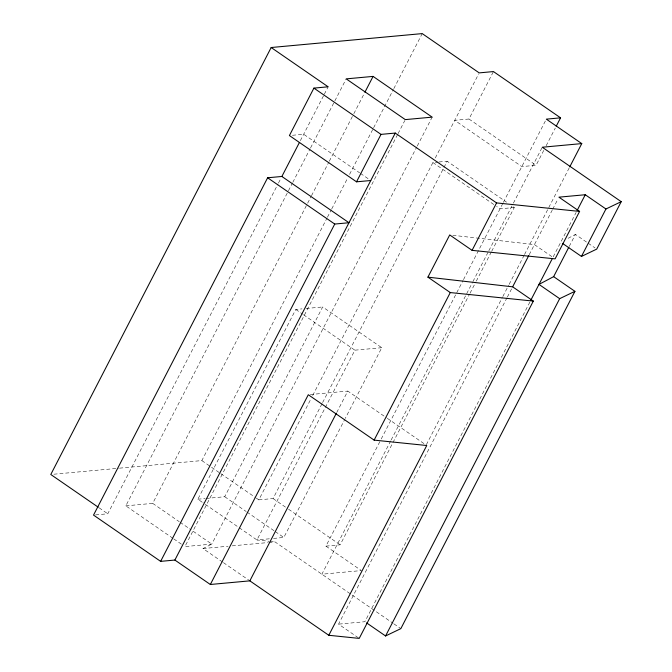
<?xml version="1.0" encoding="UTF-8"?>
<svg xmlns="http://www.w3.org/2000/svg" width="672" height="672" viewBox="0 0 672 672"><rect width="100%" height="100%" fill="white"/><g stroke="black" fill="none" stroke-linecap="round" stroke-linejoin="round"><path stroke-width="0.5" stroke-dasharray="3.36 2.52" d="M95.558 514.903L107.772 513.778L278.023 183.926M278.502 182.994L280.904 178.332M300.35 140.675L323.828 95.172M324.307 94.248L328.146 86.806M172.922 538.322L125.824 505.848L287.977 191.68M288.456 190.747L292.312 183.288M292.79 182.356L310.111 148.789M310.59 147.857L346.198 78.876M125.824 505.848L152.704 503.37L307.154 204.12M307.642 203.188L311.01 196.661M311.489 195.728L328.81 162.162M329.288 161.23L353.354 114.618M353.833 113.686L364.417 93.173M119.54 468.157L201.844 460.58L326.945 218.19M327.432 217.258L331.279 209.798M331.758 208.866L347.642 178.105M349.566 174.376L373.145 128.688M373.624 127.756L393.347 89.536M393.834 88.603L422.218 33.6M202.138 502.16L197.854 499.212L295.798 309.448L302.005 308.876M397.597 134.526L184.918 546.588L211.789 544.11L416.774 146.966M398.076 133.594L404.813 120.54M206.128 498.448L224.734 496.734L322.678 306.97L381.772 347.71L345.282 418.404M417.253 146.034L432.172 117.138M256.234 498.078L258.821 499.859L310.766 399.227M312.69 395.497L432.928 162.548L438.01 162.078M435.296 157.962L478.724 73.811M258.821 499.859L273.067 498.548L322.123 403.502M322.602 402.57L447.166 161.238L506.537 202.163M543.757 150.394L536.071 165.278L521.833 166.597L454.717 120.33L468.964 119.011L493.45 71.568M381.772 347.71L354.892 350.179L256.948 539.952L202.994 502.757M336.756 412.482L347.794 391.087L386.417 417.707M273.487 538.423L283.828 537.474L344.803 419.336M390.692 440.899L321.88 574.216L361.393 570.57L325.937 546.126L380.764 439.908M381.242 438.976L463.008 280.568M463.487 279.636L502.883 203.314M503.353 202.39L545.353 121.01M391.171 439.967L472.492 282.416M472.97 281.484L488.368 251.647M488.855 250.715L512.912 204.103M513.391 203.171L542.262 147.235M325.937 546.126L340.183 544.816L469.552 294.16M470.039 293.227L475.81 282.047M476.288 281.114L491.198 252.235M491.677 251.303L514.282 207.505L511.703 205.724M546.16 145.748L555.282 128.075M426.35 444.721L502.379 297.419M502.858 296.486L508.637 285.298M509.116 284.365L524.034 255.469M524.513 254.537L569.26 167.832M358.361 637.804L338.545 624.145L506.873 298.007M507.352 297.083L512.156 287.759M529.225 254.705L552.199 210.185M552.678 209.261L557.962 199.021M529.847 302.106L364.879 621.718L338.545 624.145M553.199 256.864L576.139 212.411M569.268 246.355L575.425 234.419L587.353 242.642M568.1 238.3L575.425 234.419M222.592 562.061L202.994 548.554L211.789 544.11L189.529 528.763M292.471 135.274L303.66 134.249L359.587 172.805M439.026 161.986L447.166 161.238M514.282 207.505L500.035 208.816L496.591 206.447M306.138 308.49L322.678 306.97M310.363 394.531L347.794 391.087M53.911 474.205L118.499 468.258M197.854 499.212L205.094 498.548M269.354 538.81L256.948 539.952L269.002 541.262M202.994 548.554L228.052 546.244M232.226 545.857L267.725 542.59M268.766 542.489L275.033 541.918L393.112 623.322M270.01 541.372L275.033 541.918M452.81 235.284L534.433 244.608L552.535 257.082M468.964 119.011L536.071 165.278M588.202 243.23L595.022 247.934M432.928 162.548L495.734 205.85M360.452 173.393L369.054 179.323M295.798 309.448L302.652 314.168M303.509 314.756L354.892 350.179M387.274 418.295L425.032 444.326M273.067 498.548L287.7 508.637M288.557 509.225L340.183 544.816M201.844 460.58L219.971 473.08M220.836 473.676L255.368 497.482M224.734 496.734L246.145 511.493M247.002 512.089L274.403 530.981M275.26 531.569L283.828 537.474M393.968 623.91L400.831 628.639M152.704 503.37L179.248 521.674M180.104 522.27L188.672 528.167M223.44 562.649L249.85 580.852M173.779 538.91L183.204 545.412M99.137 507.83L107.772 513.778"/><path stroke-width="1.01" d="M556.24 126.21L560.566 117.835L493.45 71.568L479.203 72.887L422.218 33.6L271.169 47.519L50.786 474.499L98.272 507.234M267.624 177.778L334.74 224.053L348.986 222.734L281.87 176.467L267.624 177.778L93.526 515.096L160.633 561.364L174.88 560.053L210.336 584.489L249.85 580.852L328.801 635.284L359.226 638.4L533.324 301.09L512.644 286.826L427.913 277.15L449.711 234.931L472.08 250.354L555.114 258.863L579.6 211.42L558.919 197.165L585.262 194.737L605.942 208.992L621.214 201.667L542.262 147.235L581.776 143.598L569.738 166.9M271.169 47.519L328.146 86.806L313.908 88.116L289.414 135.559L356.53 181.826L370.776 180.516M281.87 176.467L299.401 142.506M364.896 92.24L373.078 76.398L432.172 117.138L405.292 119.608L346.198 78.876L373.078 76.398M160.633 561.364L334.74 224.053M356.53 181.826L381.016 134.383L395.262 133.073L496.566 202.91L579.6 211.42M174.88 560.053L395.262 133.073M210.336 584.489L308.288 394.724L374.128 440.118L426.745 445.511L328.801 635.284M249.85 580.852L336.269 413.406M374.128 440.118L450.282 292.572L533.324 301.09M472.08 250.354L496.566 202.91M512.644 286.826L528.746 255.62M530.804 300.241L552.25 258.703M577.097 210.554L585.262 194.737M553.636 276.646L574.93 291.329L559.667 298.662L538.986 284.399L553.636 276.646L568.789 247.271M366.61 622.902L385.568 635.972L559.667 298.662M562.498 243.365L581.456 256.435L605.942 208.992M574.93 291.329L400.831 628.639L385.568 635.972M621.214 201.667L596.728 249.11L581.456 256.435M560.566 117.835L546.319 119.154L581.776 143.598M313.908 88.116L381.016 134.383M427.913 277.15L450.282 292.572"/></g></svg>
